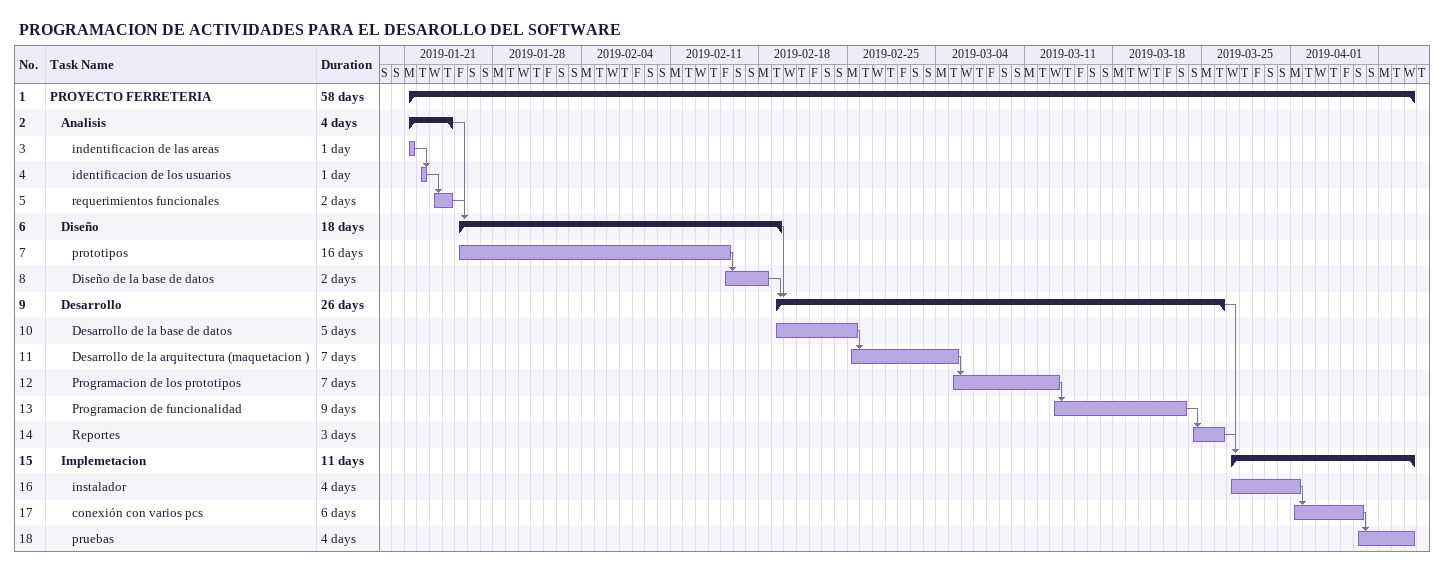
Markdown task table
PROGRAMACION DE ACTIVIDADES PARA EL DESAROLLO DEL SOFTWARE

| ID | Level | Task | Duration | Start | Finish | Predecessors |
|---|---|---|---|---|---|---|
| 1 | 1 | **PROYECTO FERRETERIA** | 58d | 2019-01-21 | 2019-04-10 |  |
| 2 | 2 | **Analisis** | 4d | 2019-01-21 | 2019-01-24 |  |
| 3 | 3 | indentificacion de las areas | 1d | 2019-01-21 | 2019-01-21 |  |
| 4 | 3 | identificacion de los usuarios | 1d | 2019-01-22 | 2019-01-22 | 3 |
| 5 | 3 | requerimientos funcionales | 2d | 2019-01-23 | 2019-01-24 | 4 |
| 6 | 2 | **Diseño** | 18d | 2019-01-25 | 2019-02-19 | 2, 5 |
| 7 | 3 | prototipos | 16d | 2019-01-25 | 2019-02-15 |  |
| 8 | 3 | Diseño de la base de datos | 2d | 2019-02-15 | 2019-02-18 | 7 |
| 9 | 2 | **Desarrollo** | 26d | 2019-02-19 | 2019-03-26 | 6, 8 |
| 10 | 3 | Desarrollo de la base de datos | 5d | 2019-02-19 | 2019-02-25 |  |
| 11 | 3 | Desarrollo de la arquitectura (maquetacion ) | 7d | 2019-02-25 | 2019-03-05 | 10 |
| 12 | 3 | Programacion de los prototipos | 7d | 2019-03-05 | 2019-03-13 | 11 |
| 13 | 3 | Programacion de funcionalidad | 9d | 2019-03-13 | 2019-03-23 | 12 |
| 14 | 3 | Reportes | 3d | 2019-03-24 | 2019-03-26 | 13 |
| 15 | 2 | **Implemetacion** | 11d | 2019-03-27 | 2019-04-10 | 14, 9 |
| 16 | 3 | instalador | 4d | 2019-03-27 | 2019-04-01 |  |
| 17 | 3 | conexión con varios pcs | 6d | 2019-04-01 | 2019-04-06 | 16 |
| 18 | 3 | pruebas | 4d | 2019-04-06 | 2019-04-10 | 17 |
